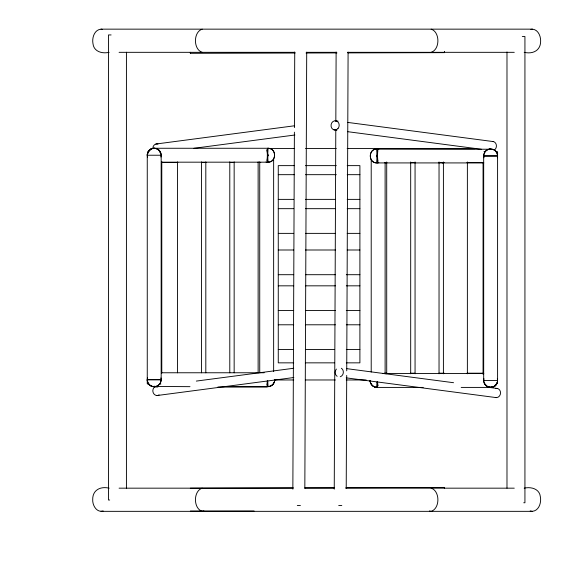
<?xml version="1.0" encoding="UTF-8"?>
<svg xmlns="http://www.w3.org/2000/svg" width="583" height="583" viewBox="0 0 583 583"><rect width="100%" height="100%" fill="white"/><g stroke="black" fill="none" stroke-linecap="round" stroke-linejoin="round"><path stroke-width="0.87" d="M292.855 489.152L294.393 132.173M294.408 127.619L294.736 52.033M304.829 488.328L306.709 52.12M334.248 489.152L335.793 129.441M335.83 121.242L336.121 52.033M346.222 488.328L346.71 375.401M346.725 370.846L348.095 52.12M295.085 53.031L190.357 53.308L190.364 52.63M347.905 52.893L444.435 52.645L444.443 51.967M444.384 488.102L444.392 487.424L346.04 487.687M267.386 154.808L266.992 149.649L267.874 155.654L268.253 155.216L267.932 154.801L267.08 160.799L267.816 148.279C276.779 147.842 276.779 162.591 267.816 162.176L161.936 162.176M267.276 380.983L267.08 385.29L267.699 380.582M266.016 386.434A6.952 6.952 0 0 0 274.768 379.715C274.848 383.432 271.532 386.748 267.816 386.667L222.568 386.667M377.427 156.805L377.762 150.385L376.975 156.397L376.596 155.96L376.975 155.53L377.85 161.535L377.033 149.022C368.07 148.585 368.07 163.335 377.033 162.919L483.817 162.919M377.427 156.863L377.033 162.905C368.099 163.269 368.099 148.665 377.033 149.008L491.054 149.248M377.398 381.785L377.033 387.396C373.309 387.506 370.001 384.168 370.074 380.459A6.952 6.952 0 0 0 377.033 387.411L423.185 387.411M274.768 379.715C274.79 383.439 271.54 386.689 267.816 386.667L267.422 380.612M150.91 149.212L148.41 151.755L147.725 153.431A6.952 6.719 90 0 1 154.211 148.279A6.952 6.719 -90 0 1 160.697 153.431L158.926 150.312L157.512 149.212M202.192 29.15C193.206 31.985 193.206 49.489 202.192 52.324M431.158 52.324C440.136 49.489 440.136 31.985 431.158 29.15M202.192 488.168C193.206 491.003 193.206 508.507 202.192 511.342L203.882 510.948M524.197 52.324C533.044 54.423 540.929 50.364 540.645 40.737C540.66 35.76 537.949 29.522 532.33 29.15L101.019 29.15C94.271 29.762 91.837 37.99 92.989 43.74C93.812 51.719 102.36 53.942 109.145 52.324M530.894 29.412L532.33 29.15M109.145 488.168C100.298 486.069 92.42 490.135 92.704 499.755C92.427 505.323 96.705 512.953 103.169 510.948M101.019 511.342L532.33 511.342C539.078 510.73 541.512 502.502 540.361 496.752C539.537 488.773 530.989 486.55 524.197 488.168M497.379 154.152A6.952 6.238 -90 0 1 497.379 157.753A6.952 6.952 0 0 0 490.638 149L488.875 149.277L490.726 149.029A6.865 6.807 89.8 0 1 495.565 151.048A6.981 6.923 89.8 0 1 497.532 155.96L483.679 156.011A6.981 6.923 89.8 0 1 485.668 151.084M152.564 148.512L154.327 148.279A6.865 6.807 90 0 1 159.159 150.312A6.981 6.923 90 0 1 161.163 155.231L161.163 379.722A6.981 6.923 89.8 0 1 159.123 384.598A6.865 6.807 89.8 0 1 154.357 386.653L154.24 386.646A6.952 6.952 0 0 1 147.499 377.93A6.952 6.238 -90 0 0 147.47 381.53M155.85 144.037L294.604 125.768M193.942 148.293L294.903 135.001M196.34 381.085L293.708 368.267M157.046 395.529L293.832 377.522M485.668 151.084A6.865 6.807 89.8 0 1 490.492 149.029L490.609 149.029A6.952 6.952 0 0 0 483.919 157.753M306.009 53.002L336.974 52.922M293.22 487.825L190.32 488.204M305.062 487.789L334.205 487.716M254.101 511L190.35 511.051M111.105 34.944L108.474 34.944L108.474 500.01L109.677 500.01M522.302 36.496L524.933 36.496L524.933 502.757L523.731 502.757M119.085 52.324L294.867 52.324M306.68 52.324L336.661 52.324M347.563 52.324L514.264 52.324M153.788 148.264L267.816 148.279A6.952 6.952 0 0 1 269.616 148.505C277.268 150.188 275.642 162.526 267.816 162.176A6.952 6.952 0 0 1 266.016 161.936M268.384 148.505L294.641 148.505M305.507 148.505L336.289 148.505M347.147 148.505L377.026 148.505M475.167 148.701L377.718 148.701L377.718 149.627M483.992 151.616L485.1 151.616M496.038 151.616L496.971 151.616M496.658 151.952L497.59 151.952L497.59 380.451A6.981 6.923 -90 0 1 495.586 385.37A6.865 6.807 -90 0 1 490.755 387.404L487.337 386.471L484.837 383.927A6.952 6.719 -90 0 0 490.638 387.404A6.952 6.719 90 0 0 496.454 383.927L493.932 386.471L490.514 387.404A6.865 6.807 90 0 1 485.683 385.363A6.981 6.923 90 0 1 483.686 380.451L483.679 155.96L497.35 155.96M148.191 383.723L147.259 383.723L147.259 155.231L161.163 155.231M161.484 162.482L177.881 162.482M201.558 162.482L206.112 162.482M229.789 162.482L234.344 162.482M258.021 162.482L260.754 162.482M385.006 162.606L386.828 162.606M410.505 162.606L415.06 162.606M438.737 162.606L444.202 162.606M466.968 162.606L483.358 162.606M294.59 165.63L278.266 165.63L278.266 362.845L293.686 362.845M305.477 165.63L336.318 165.63M347.206 165.63L359.9 165.63L359.9 362.845L346.295 362.845M278.266 174.674L294.59 174.674M305.477 174.674L336.318 174.674M347.206 174.674L359.9 174.674M278.266 199.379L293.686 199.379M305.477 199.379L335.414 199.379M347.206 199.379L359.9 199.379M278.266 208.67L293.686 208.67M305.477 208.67L335.414 208.67M347.206 208.67L359.9 208.67M278.266 233.375L293.686 233.375M305.477 233.375L335.414 233.375M347.206 233.375L359.9 233.375M278.266 249.998L293.686 249.998M305.477 249.998L335.414 249.998M347.206 249.998L359.9 249.998M278.266 274.702L293.686 274.702M305.477 274.702L335.414 274.702M346.295 274.702L359.9 274.702M278.266 285.83L293.686 285.83M305.477 285.83L335.414 285.83M346.295 285.83L359.9 285.83M278.266 310.535L293.686 310.535M305.477 310.535L335.414 310.535M346.295 310.535L359.9 310.535M278.266 324.789L293.686 324.789M305.477 324.789L335.414 324.789M346.295 324.789L359.9 324.789M278.266 349.494L293.686 349.494M305.477 349.494L334.504 349.494M346.295 349.494L359.9 349.494M305.477 362.845L334.504 362.845M161.644 372.77L264.194 372.763M384.095 373.193L386.828 373.193M410.505 373.193L415.06 373.193M438.737 373.193L444.202 373.193M466.968 373.193L483.358 373.193M382.463 373.506L483.817 373.506M147.499 379.722L161.163 379.722L147.259 379.722A6.981 6.923 89.8 0 0 149.277 384.634A6.865 6.807 89.8 0 0 154.116 386.653L155.974 386.405L154.24 386.646A6.952 6.952 0 0 0 160.93 377.93M274.724 379.97L293.737 379.97M305.507 379.97L335.378 379.97M346.244 379.97L366.16 379.97M483.679 380.451L497.59 380.451M147.878 384.066L148.811 384.066M159.749 384.066L160.857 384.066M189.992 386.667L153.788 386.434M157.847 386.981L154.203 386.981L154.203 386.048M217.947 386.981L267.123 386.981L267.123 386.048M461.189 387.411L491.054 387.411L491.054 386.485M119.085 488.168L293.052 488.168M304.865 488.168L333.935 488.168M345.748 488.168L514.264 488.168M338.708 505.541L341.806 505.563M297.315 505.541L300.413 505.563M335.189 120.761L338.045 121.14M347.767 122.423L493.458 141.603M333.993 129.878L336.843 130.249M347.468 131.649L481.478 149.292M269.616 148.505L267.816 148.264L267.816 162.176L267.335 154.816M346.506 368.624L453.567 382.718M490.245 387.549L497.59 388.518M346.207 377.857L496.388 397.628M155.865 148.512L154.094 148.279A6.865 6.807 -90 0 0 149.263 150.312A6.981 6.923 -90 0 0 147.259 155.231M101.019 29.15L102.455 29.412M530.18 510.948L532.33 511.342M441.907 162.672L443.146 162.905M442.22 162.672L443.393 162.905M431.158 488.168C440.136 491.003 440.136 508.507 431.158 511.342L429.467 510.948M377.201 381.77L377.85 386.033L377.573 381.727M370.074 380.459C370.052 384.182 373.309 387.44 377.033 387.411L377.033 382.259M444.435 52.645L444.421 51.639M444.392 487.424L444.414 488.43M190.357 53.308L190.335 52.302M378.833 149.248A6.952 6.952 0 0 0 377.033 149.008L377.026 149.233M267.823 386.442L267.816 381.515M506.984 51.974L506.984 488.182M483.059 162.519L483.059 374.293M467.377 161.95L467.377 373.805M443.408 161.95L443.408 373.805M439.035 161.95L439.035 373.805M415.06 161.95L415.06 373.805M410.687 161.95L410.687 373.805M386.711 161.95L386.711 373.805M385.115 162.387L385.115 373.878M377.033 149.008L377.033 162.919A6.952 6.952 0 0 0 378.833 162.679M371.211 159.662L371.211 372.063M273.638 159.079L273.638 371.48M259.734 161.804L259.734 372.384M258.131 161.877L258.131 372.814M234.155 161.877L234.155 372.814M229.789 161.877L229.789 372.814M205.814 161.877L205.814 372.814M201.441 161.877L201.441 372.814M177.465 161.877L177.465 372.814M161.782 161.389L161.782 373.156M126.424 52.237L126.424 488.182M341.354 368.267A4.635 4.081 -82.5 0 1 343.292 372.836A4.635 4.081 -82.5 0 1 340.239 376.756M337.142 376.348A4.635 4.081 -82.5 0 1 336.413 369.083M495.47 388.555A4.635 4.081 -82.5 0 1 500.549 392.927A4.635 4.081 -82.5 0 1 495.331 397.489M159.115 394.946A4.635 4.147 82.5 0 1 153.416 393.161A4.635 4.147 82.5 0 1 154.852 386.864M152.833 148.461A4.635 4.147 82.5 0 1 158 144.067M492.402 141.458A4.635 4.081 -82.5 0 1 496.293 144.817A4.635 4.081 -82.5 0 1 494.311 150.057M153.497 148.279A6.952 6.238 -90 0 0 147.47 157.031A6.952 6.952 0 0 1 154.211 148.279A6.952 6.952 0 0 1 160.93 157.031M153.497 386.682A6.952 6.238 -90 0 1 148.097 383.206M491.352 387.404A6.952 6.238 -90 0 0 497.379 378.651A6.952 6.952 0 0 1 490.638 387.404A6.952 6.952 0 0 1 483.919 378.651M494.471 149.933A6.952 6.238 -90 0 1 496.752 152.476M337.958 128.61A4.635 4.081 -82.5 0 0 336.245 120.9A4.635 4.081 -82.5 0 0 331.151 126.657A4.635 4.081 -82.5 0 0 337.958 128.61"/></g></svg>
